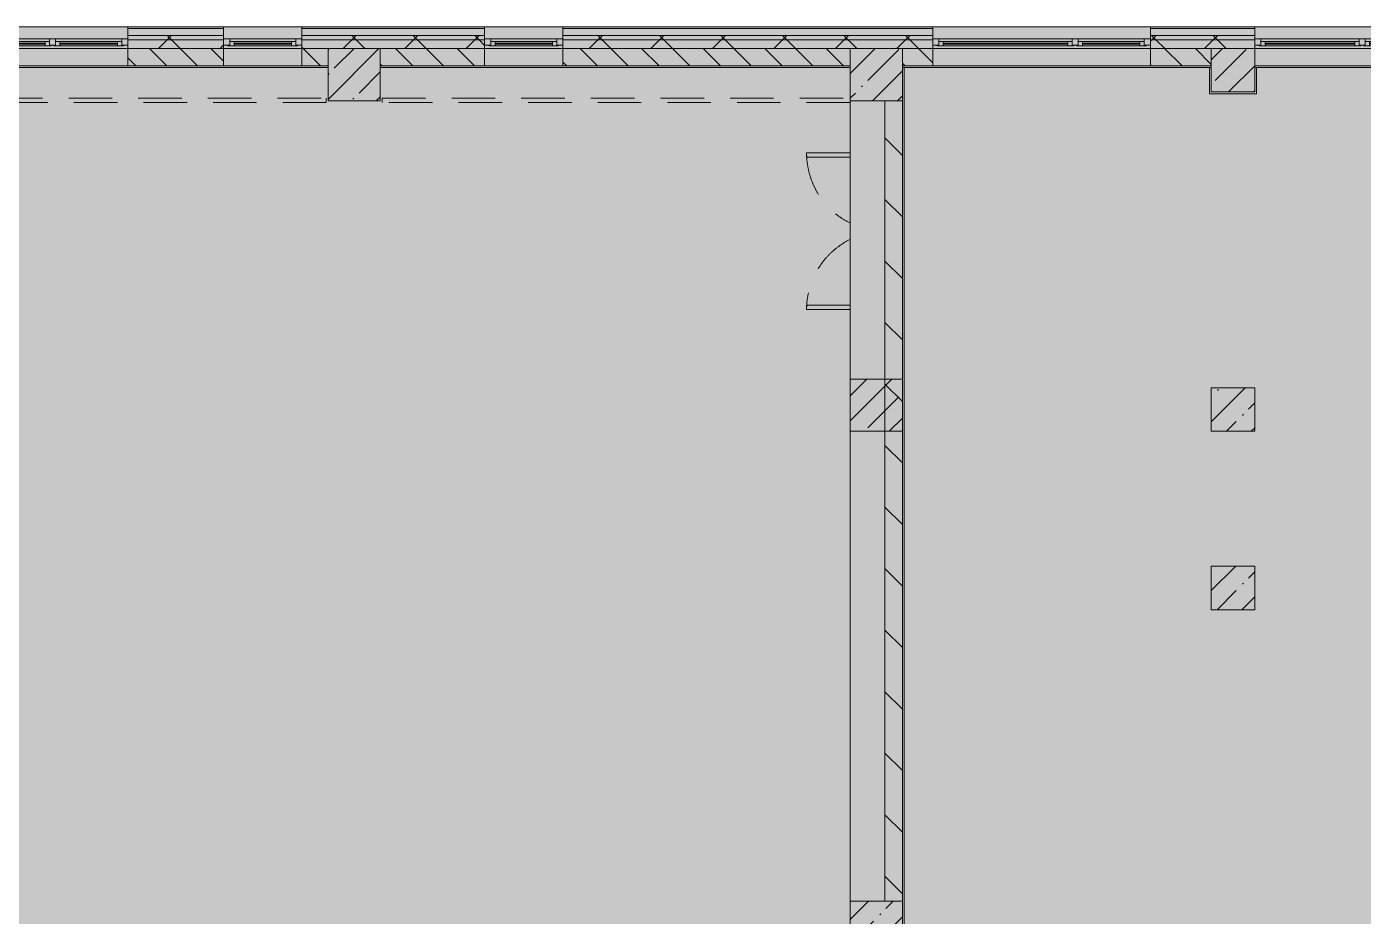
# Model space of a CAD drawing. Header units: millimetres. Extents: x 35524 to 235479, y -8553 to 29000.
# Drawn here: x 165167 to 180525, y 17127 to 27350 of the extents above; entities that cross this region are included whole.
import ezdxf

# ---------------------------------------------------------------- set-up
doc = ezdxf.new("R2010")
doc.units = ezdxf.units.MM
doc.linetypes.add('200_ШТРИХ__ш1_п0_6_', pattern=[800, 500, -300])
doc.layers.add('A-DETL-GENF-3', color=7, linetype='Continuous', lineweight=9, true_color=0xc0c0c0, transparency=0.4)
for name, color, linetype, lineweight in [('A-DETL-MBND-1', 7, '200_ШТРИХ__ш1_п0_6_', 9), ('A-WALL-6', 7, 'Continuous', 5), ('I-WALL-24', 7, 'Continuous', 5), ('S-COLS-1', 7, 'Continuous', 5)]:
    doc.layers.add(name, color=color, linetype=linetype, lineweight=lineweight)
for name, color, linetype, lineweight, true_color in [('A-FLOR-1', 7, 'Continuous', 5, 0xb7b7b7), ('A-GLAZ-3', 7, 'Continuous', 5, 0x737373), ('A-WALL-7', 7, 'Continuous', 5, 0x737373), ('A-WALL-8', 7, 'Continuous', 9, 0x737373), ('I-WALL-23', 7, 'Continuous', 5, 0x737373), ('S-COLS-2', 7, 'Continuous', 5, 0x737373)]:
    doc.layers.add(name, color=color, linetype=linetype, lineweight=lineweight, true_color=true_color)
pattern_1 = [(45, (108468.84, 0), (-285.1231, 285.1231), []), (45, (108753.96, 0), (-285.1231, 285.1231), [504.031, -100.806, 16.764, -84.042])]
pattern_2 = [(45, (108468.84, 0), (-353.5534, 353.5534), []), (135, (108468.84, 0), (-353.5534, -353.5534), [])]

# ---------------------------------------------------------------- blocks, each defined once
blk = doc.blocks.new('BSC_Колонна _Прямоугольная - 600х600-V121-3_4_2_птичка')
at = {"layer": 'S-COLS-1'}
h = blk.add_hatch(dxfattribs=at)
h.set_pattern_fill('FP_97', color=256, style=0, pattern_type=2)
h.set_pattern_definition([(45, (-66460, -17000), (-285.1231, 285.1231), []), (45, (-66174.88, -17000), (-285.1231, 285.1231), [504.031, -100.806, 16.764, -84.042])])
h.paths.add_polyline_path([(-300, -300), (300, -300), (300, 300), (-300, 300)])
at = {"layer": 'S-COLS-2'}
for p, q in [((300, 300), (-300, 300)), ((-300, 300), (-300, -300)), ((300, -300), (300, 300)), ((-300, -300), (300, -300))]:
    blk.add_line(p, q, dxfattribs=at)
blk = doc.blocks.new('BSC_Колонна _Прямоугольная - 500х500-V140-3_4_2_птичка')
at = {"layer": 'S-COLS-1'}
h = blk.add_hatch(dxfattribs=at)
h.set_pattern_fill('FP_118', color=256, style=0, pattern_type=2)
h.set_pattern_definition([(45, (-70560, -22950), (-285.1231, 285.1231), []), (45, (-70274.88, -22950), (-285.1231, 285.1231), [504.031, -100.806, 16.764, -84.042])])
h.paths.add_polyline_path([(-250, -250), (250, -250), (250, 250), (-250, 250)])
at = {"layer": 'S-COLS-2'}
for p, q in [((250, 250), (-250, 250)), ((-250, 250), (-250, -250)), ((250, -250), (250, 250)), ((-250, -250), (250, -250))]:
    blk.add_line(p, q, dxfattribs=at)
blk = doc.blocks.new('120_Окно_СКБ_2Ст - 120_Окно_СКБ_2Ст 3100х2500 _мал_створка слева_ 2-19089248-3_4_2_птичка')
at = {"layer": 'A-GLAZ-3'}
for p, q in [((-1550, -75), (-1550, -5)), ((-1550, -5), (-1480, -5)), ((1550, -5), (-1550, -5)), ((-1480, -75), (-1550, -75)), ((-1550, -75), (-1500, -75)), ((-1480, -75), (-1500, -75)), ((-1500, -75), (-1500, -85)), ((-1500, -85), (670, -85)), ((670, -85), (-1500, -85)), ((-1480, -5), (-1480, -75)), ((650, -35), (-1480, -35)), ((-1480, -35), (-1480, -75)), ((-1430, -85), (-1430, -35)), ((-1430, -55), (600, -55)), ((600, -65), (-1430, -65)), ((600, -85), (600, -35)), ((650, -75), (650, -5)), ((650, -5), (720, -5)), ((650, -75), (650, -35)), ((720, -75), (650, -75)), ((670, -75), (650, -75)), ((670, -75), (700, -75)), ((670, -85), (670, -75)), ((720, -75), (700, -75)), ((700, -75), (700, -85)), ((700, -85), (1500, -85)), ((1500, -85), (700, -85)), ((720, -5), (720, -75)), ((1480, -35), (720, -35)), ((720, -35), (720, -75)), ((770, -85), (770, -35)), ((770, -55), (1430, -55)), ((1430, -65), (770, -65)), ((1430, -85), (1430, -35)), ((1480, -75), (1480, -5)), ((1480, -5), (1550, -5)), ((1480, -75), (1480, -35)), ((1550, -75), (1480, -75)), ((1500, -75), (1480, -75)), ((1500, -75), (1550, -75)), ((1500, -85), (1500, -75)), ((1550, -5), (1550, -75))]:
    blk.add_line(p, q, dxfattribs=at)
blk = doc.blocks.new('110_Дверь_СКБ_2Ст - Д-10 1800x2100h_Актовый зал EI30-32403870-3_4_2_птичка')
at = {"layer": 'A-DETL-MBND-1'}
for points in [[(-888, 500), (-838, 500), (-838, 1000), (-888, 1000)], [(862, 500), (912, 500), (912, 1000), (862, 1000), (862, 564)]]:
    blk.add_hatch(color=256, dxfattribs=at).paths.add_polyline_path(points)
for p, q in [((-888, 1000), (-888, 500)), ((-838, 1000), (-888, 1000)), ((-838, 500), (-838, 1000)), ((912, 1000), (862, 1000)), ((862, 1000), (862, 500)), ((912, 500), (912, 1000))]:
    blk.add_line(p, q, dxfattribs=at)
for centre, start, end in [((-888, 100), 26.7445, 90), ((912, 100), 90, 153.2555)]:
    blk.add_arc(centre, 900, start, end, dxfattribs=at)
blk = doc.blocks.new('BSC_Колонна _Прямоугольная - 500х500-V206-3_4_2_птичка')
at = {"layer": 'S-COLS-1'}
h = blk.add_hatch(dxfattribs=at)
h.set_pattern_fill('FP_140', color=256, style=0, pattern_type=2)
h.set_pattern_definition([(45, (-70560, -20900), (-285.1231, 285.1231), []), (45, (-70274.88, -20900), (-285.1231, 285.1231), [504.031, -100.806, 16.764, -84.042])])
h.paths.add_polyline_path([(-250, -250), (250, -250), (250, 250), (-250, 250)])
at = {"layer": 'S-COLS-2'}
for p, q in [((250, 250), (-250, 250)), ((-250, 250), (-250, -250)), ((250, -250), (250, 250)), ((-250, -250), (250, -250))]:
    blk.add_line(p, q, dxfattribs=at)
blk = doc.blocks.new('120_Окно_СКБ_1Ст - 120_Окно_СКБ_1Ст 900х2500_h_-19906774-3_4_2_птичка')
at = {"layer": 'A-GLAZ-3'}
for p, q in [((-450, -75), (-450, -5)), ((-450, -5), (-380, -5)), ((450, -5), (-450, -5)), ((-380, -75), (-450, -75)), ((-450, -75), (-400, -75)), ((-380, -75), (-400, -75)), ((-400, -75), (-400, -85)), ((-400, -85), (400, -85)), ((400, -85), (-400, -85)), ((-380, -5), (-380, -75)), ((380, -35), (-380, -35)), ((-380, -35), (-380, -75)), ((-330, -85), (-330, -35)), ((-330, -55), (330, -55)), ((330, -65), (-330, -65)), ((330, -85), (330, -35)), ((380, -75), (380, -5)), ((380, -5), (450, -5)), ((380, -75), (380, -35)), ((450, -75), (380, -75)), ((400, -75), (380, -75)), ((400, -75), (450, -75)), ((400, -85), (400, -75)), ((450, -5), (450, -75))]:
    blk.add_line(p, q, dxfattribs=at)
blk = doc.blocks.new('120_Окно_СКБ_2Ст - 120_Окно_СКБ_2Ст 2500х2500 _мал створка справа_-23206729-3_4_2_птичка')
at = {"layer": 'A-GLAZ-3'}
for p, q in [((-1250, -75), (-1250, -5)), ((-1250, -5), (-1180, -5)), ((1250, -5), (-1250, -5)), ((-1180, -75), (-1250, -75)), ((-1250, -75), (-1200, -75)), ((-1180, -75), (-1200, -75)), ((-1200, -75), (-1200, -85)), ((-1200, -85), (370, -85)), ((370, -85), (-1200, -85)), ((-1180, -5), (-1180, -75)), ((350, -35), (-1180, -35)), ((-1180, -35), (-1180, -75)), ((-1130, -85), (-1130, -35)), ((-1130, -55), (300, -55)), ((300, -65), (-1130, -65)), ((300, -85), (300, -35)), ((350, -75), (350, -5)), ((350, -5), (420, -5)), ((350, -75), (350, -35)), ((420, -75), (350, -75)), ((370, -75), (350, -75)), ((370, -75), (400, -75)), ((370, -85), (370, -75)), ((420, -75), (400, -75)), ((400, -75), (400, -85)), ((400, -85), (1200, -85)), ((1200, -85), (400, -85)), ((420, -5), (420, -75)), ((1180, -35), (420, -35)), ((420, -35), (420, -75)), ((470, -85), (470, -35)), ((470, -55), (1130, -55)), ((1130, -65), (470, -65)), ((1130, -85), (1130, -35)), ((1180, -75), (1180, -5)), ((1180, -5), (1250, -5)), ((1180, -75), (1180, -35)), ((1250, -75), (1180, -75)), ((1200, -75), (1180, -75)), ((1200, -75), (1250, -75)), ((1200, -85), (1200, -75)), ((1250, -5), (1250, -75))]:
    blk.add_line(p, q, dxfattribs=at)
blk = doc.blocks.new('120_Окно_СКБ_2Ст - 120_Окно_СКБ_2Ст 2100х2400 _мал створка справа_-19092174-3_4_2_птичка')
at = {"layer": 'A-GLAZ-3'}
for p, q in [((-1050, -75), (-1050, -5)), ((-1050, -5), (-980, -5)), ((1050, -5), (-1050, -5)), ((-980, -75), (-1050, -75)), ((-1050, -75), (-1000, -75)), ((-980, -75), (-1000, -75)), ((-1000, -75), (-1000, -85)), ((-1000, -85), (170, -85)), ((170, -85), (-1000, -85)), ((-980, -5), (-980, -75)), ((150, -35), (-980, -35)), ((-980, -35), (-980, -75)), ((-930, -85), (-930, -35)), ((-930, -55), (100, -55)), ((100, -65), (-930, -65)), ((100, -85), (100, -35)), ((150, -75), (150, -5)), ((150, -5), (220, -5)), ((150, -75), (150, -35)), ((220, -75), (150, -75)), ((170, -75), (150, -75)), ((170, -75), (200, -75)), ((170, -85), (170, -75)), ((220, -75), (200, -75)), ((200, -75), (200, -85)), ((200, -85), (1000, -85)), ((1000, -85), (200, -85)), ((220, -5), (220, -75)), ((980, -35), (220, -35)), ((220, -35), (220, -75)), ((270, -85), (270, -35)), ((270, -55), (930, -55)), ((930, -65), (270, -65)), ((930, -85), (930, -35)), ((980, -75), (980, -5)), ((980, -5), (1050, -5)), ((980, -75), (980, -35)), ((1050, -75), (980, -75)), ((1000, -75), (980, -75)), ((1000, -75), (1050, -75)), ((1000, -85), (1000, -75)), ((1050, -5), (1050, -75))]:
    blk.add_line(p, q, dxfattribs=at)

msp = doc.modelspace()

# ---------------------------------------------------------------- hatches: boundary and pattern name
at = {"layer": 'A-DETL-GENF-3'}
msp.add_hatch(color=256, dxfattribs=at).paths.add_polyline_path([(179320.8, -251.7), (184318.8, -251.7), (184318.8, 3288.3), (193038.8, 3288.3), (193038.8, 27348.3), (150378.8, 27348.3), (150378.8, 23888.3), (146779, 23888.3), (146779, -251.7), (178388.6, -251.7)])
at = {"layer": 'A-WALL-6'}
h = msp.add_hatch(dxfattribs=at)
h.set_pattern_fill('FP_102', color=256, style=0, pattern_type=2)
h.set_pattern_definition(pattern_2)
h.paths.add_polyline_path([(192985.1, 27200), (193038.8, 27200), (193038.8, 27250), (188818.8, 27250), (188818.8, 27200), (192837.8, 27200)])
h.paths.add_polyline_path([(184914, 27200), (185718.8, 27200), (185718.8, 27250), (184818.8, 27250), (184818.8, 27200)])
h.paths.add_polyline_path([(175578.8, 27200), (175578.8, 27250), (171328.8, 27250), (171328.8, 27200), (175125.9, 27200)])
h.paths.add_polyline_path([(178078.8, 27200), (179278.8, 27200), (179278.8, 27250), (178078.8, 27250)])
h.paths.add_polyline_path([(181378.8, 27200), (182718.8, 27200), (182718.8, 27250), (181378.8, 27250)])
h.paths.add_polyline_path([(169998.8, 27200), (170428.8, 27200), (170428.8, 27250), (168328.8, 27250), (168328.8, 27200), (169066.5, 27200)])
h.paths.add_polyline_path([(167202.1, 27200), (167428.8, 27200), (167428.8, 27250), (166328.8, 27250), (166328.8, 27200)])
h.paths.add_polyline_path([(162541.1, 27200), (163228.8, 27200), (163228.8, 27250), (161728.8, 27250), (161728.8, 27200)])
h.paths.add_polyline_path([(158812.3, 27200), (159228.8, 27200), (159228.8, 27250), (158129.1, 27250), (158129.1, 27200)])
h.paths.add_polyline_path([(156947.9, 27200), (157229.1, 27200), (157229.1, 27250), (156128.8, 27250), (156128.8, 27200)])
h.paths.add_polyline_path([(150528.8, 27200), (153028.8, 27200), (153028.8, 27250), (150528.8, 27250)])
h = msp.add_hatch(dxfattribs=at)
h.set_pattern_fill('FP_102', color=256, style=0, pattern_type=2)
h.set_pattern_definition(pattern_2)
h.paths.add_polyline_path([(192948.8, 27100), (193038.8, 27100), (193038.8, 27200), (188818.8, 27200), (188818.8, 27100), (192837.8, 27100)])
h.paths.add_polyline_path([(178388.6, 27100), (179278.8, 27100), (179278.8, 27200), (178078.8, 27200), (178078.8, 27100)])
h.paths.add_polyline_path([(181378.8, 27100), (182718.8, 27100), (182718.8, 27200), (181378.8, 27200)])
h.paths.add_polyline_path([(175578.8, 27100), (175578.8, 27200), (171328.8, 27200), (171328.8, 27100), (175125.9, 27100)])
h.paths.add_polyline_path([(184818.8, 27100), (185718.8, 27100), (185718.8, 27200), (184818.8, 27200)])
h.paths.add_polyline_path([(166328.8, 27100), (167428.8, 27100), (167428.8, 27200), (166328.8, 27200)])
h.paths.add_polyline_path([(162541.1, 27100), (163228.8, 27100), (163228.8, 27200), (161728.8, 27200), (161728.8, 27100)])
h.paths.add_polyline_path([(168328.8, 27100), (170428.8, 27100), (170428.8, 27200), (168328.8, 27200)])
h.paths.add_polyline_path([(158812.3, 27100), (159228.8, 27100), (159228.8, 27200), (158129.1, 27200), (158129.1, 27100)])
h.paths.add_polyline_path([(150628.8, 27100), (153028.8, 27100), (153028.8, 27200), (150628.8, 27200)])
h.paths.add_polyline_path([(156947.9, 27100), (157229.1, 27100), (157229.1, 27200), (156128.8, 27200), (156128.8, 27100)])
h = msp.add_hatch(dxfattribs=at)
h.set_pattern_fill('FP_100', color=256, style=0, pattern_type=2)
h.set_pattern_definition([(135, (108468.84, 0), (-176.7767, -176.7767), [])])
h.paths.add_polyline_path([(189618.8, 26900), (192668.8, 26900), (192668.8, 27100), (189618.8, 27100), (189618.8, 27070.9)])
h.paths.add_polyline_path([(189118.8, 26900), (189118.8, 27100), (188818.8, 27100), (188818.8, 26900), (189108.9, 26900)])
h.paths.add_polyline_path([(182508.8, 26900), (182718.8, 26900), (182718.8, 27100), (182508.8, 27100)])
h.paths.add_polyline_path([(178078.8, 26900), (178778.8, 26900), (178778.8, 27100), (178078.8, 27100)])
h.paths.add_polyline_path([(184818.8, 26900), (185218.8, 26900), (185218.8, 27100), (184818.8, 27100)])
h.paths.add_polyline_path([(182008.8, 26900), (182008.8, 27100), (181378.8, 27100), (181378.8, 26900)])
h.paths.add_polyline_path([(175228.8, 26900), (175578.8, 26900), (175578.8, 27100), (175228.8, 27100)])
h.paths.add_polyline_path([(174628.8, 26900), (174628.8, 27100), (171328.8, 27100), (171328.8, 26900), (172795.4, 26900)])
h.paths.add_polyline_path([(169998.8, 26900), (170428.8, 26900), (170428.8, 27100), (169228.8, 27100), (169228.8, 26900)])
h.paths.add_polyline_path([(168328.8, 26900), (168628.8, 26900), (168628.8, 27100), (168328.8, 27100)])
h.paths.add_polyline_path([(167202.1, 26900), (167428.8, 26900), (167428.8, 27100), (166328.8, 27100), (166328.8, 26900)])
h.paths.add_polyline_path([(162628.8, 26900), (162628.8, 27100), (161728.8, 27100), (161728.8, 26900), (162541.1, 26900)])
h.paths.add_polyline_path([(151354.7, 26900), (153028.8, 26900), (153028.8, 27100), (151228.8, 27100), (151228.8, 26900)])
h.paths.add_polyline_path([(158812.3, 26900), (159228.8, 26900), (159228.8, 27100), (158129.1, 27100), (158129.1, 26900)])
h.paths.add_polyline_path([(156628.8, 26900), (156628.8, 27100), (156128.8, 27100), (156128.8, 26900)])
at = {"layer": 'I-WALL-24'}
h = msp.add_hatch(dxfattribs=at)
h.set_pattern_fill('FP_101', color=256, style=0, pattern_type=2)
h.set_pattern_definition([(135, (108468.84, 0), (-353.5534, -353.5534), [])])
h.paths.add_polyline_path([(175028.8, 12320), (175228.8, 12320), (175228.8, 16700), (175028.8, 16700), (175028.8, 13534.8)])
h.paths.add_polyline_path([(175228.8, 17300), (175228.8, 26500), (175028.8, 26500), (175028.8, 17300)])
at = {"layer": 'S-COLS-1'}
h = msp.add_hatch(dxfattribs=at)
h.set_pattern_fill('FP_98', color=256, style=0, pattern_type=2)
h.set_pattern_definition(pattern_1)
h.paths.add_polyline_path([(169066.5, 26500), (169228.8, 26500), (169228.8, 27100), (168628.8, 27100), (168628.8, 26500)])
h = msp.add_hatch(dxfattribs=at)
h.set_pattern_fill('FP_98', color=256, style=0, pattern_type=2)
h.set_pattern_definition(pattern_1)
h.paths.add_polyline_path([(175228.8, 26500), (175228.8, 27100), (174628.8, 27100), (174628.8, 26500), (175028.8, 26500)])
h = msp.add_hatch(dxfattribs=at)
h.set_pattern_fill('FP_98', color=256, style=0, pattern_type=2)
h.set_pattern_definition(pattern_1)
h.paths.add_polyline_path([(178778.8, 26600), (179278.8, 26600), (179278.8, 27100), (178778.8, 27100), (178778.8, 26839.2)])
h = msp.add_hatch(dxfattribs=at)
h.set_pattern_fill('FP_98', color=256, style=0, pattern_type=2)
h.set_pattern_definition(pattern_1)
h.paths.add_polyline_path([(175228.8, 22700), (175228.8, 23300), (174628.8, 23300), (174628.8, 22700)])

# ---------------------------------------------------------------- linework, layer by layer
at = {"layer": 'A-DETL-MBND-1'}
for p, q in [((163248.8, 26529), (168608.8, 26529)), ((168608.8, 26479), (163248.8, 26479)), ((168608.8, 26479), (168608.8, 26529)), ((169249.8, 26529), (169249.8, 26479)), ((169249.8, 26529), (174628.8, 26529)), ((174628.8, 26479), (169249.8, 26479))]:
    msp.add_line(p, q, dxfattribs=at)
at = {"layer": 'A-FLOR-1'}
for p, q in [((175248.8, 26880), (175248.8, 13620)), ((178758.8, 26580), (178758.8, 26880)), ((179298.8, 26880), (179298.8, 26580)), ((179298.8, 26580), (178758.8, 26580)), ((174628.8, 26500), (174628.8, 23300)), ((174628.8, 22700), (174628.8, 17300))]:
    msp.add_line(p, q, dxfattribs=at)
at = {"layer": 'A-WALL-6'}
msp.add_line((184818.8, 27350), (150378.8, 27350), dxfattribs=at)
at = {"layer": 'A-WALL-7'}
for p, q in [((166328.8, 27348.3), (166328.8, 26900)), ((167428.8, 26900), (167428.8, 27348.3)), ((168328.8, 27348.3), (168328.8, 26900)), ((170428.8, 26900), (170428.8, 27348.3)), ((171328.8, 27348.3), (171328.8, 26900)), ((175578.8, 26900), (175578.8, 27348.3)), ((178078.8, 27348.3), (178078.8, 26900)), ((179278.8, 27100), (179278.8, 27348.3)), ((189118.8, 27100), (161728.8, 27100)), ((168628.8, 26900), (168628.8, 27100)), ((169228.8, 27100), (169228.8, 26900)), ((174628.8, 26900), (174628.8, 27100)), ((175228.8, 27100), (175228.8, 26900)), ((178778.8, 26900), (178778.8, 27100)), ((166328.8, 26900), (167428.8, 26900)), ((168328.8, 26900), (168628.8, 26900)), ((169228.8, 26900), (170428.8, 26900)), ((171328.8, 26900), (174628.8, 26900)), ((175228.8, 26900), (175578.8, 26900)), ((178078.8, 26900), (178778.8, 26900))]:
    msp.add_line(p, q, dxfattribs=at)
at = {"layer": 'A-WALL-8'}
for p, q in [((167428.8, 27330), (166328.8, 27330)), ((167428.8, 27250), (166328.8, 27250)), ((167428.8, 27200), (166328.8, 27200)), ((170428.8, 27330), (168328.8, 27330)), ((170428.8, 27250), (168328.8, 27250)), ((170428.8, 27200), (168328.8, 27200)), ((175578.8, 27330), (171328.8, 27330)), ((175578.8, 27250), (171328.8, 27250)), ((175578.8, 27200), (171328.8, 27200)), ((179278.8, 27330), (178078.8, 27330)), ((179278.8, 27250), (178078.8, 27250)), ((179278.8, 27200), (178078.8, 27200))]:
    msp.add_line(p, q, dxfattribs=at)
at = {"layer": 'I-WALL-23'}
for p, q in [((163228.8, 27100), (166328.8, 27100)), ((167428.8, 27100), (168328.8, 27100)), ((170428.8, 27100), (171328.8, 27100)), ((175578.8, 27100), (178078.8, 27100)), ((179278.8, 27100), (181378.8, 27100)), ((166328.8, 26900), (163228.8, 26900)), ((168628.8, 26880), (163228.8, 26880)), ((168328.8, 26900), (167428.8, 26900)), ((174628.8, 26880), (169228.8, 26880)), ((171328.8, 26900), (170428.8, 26900)), ((178778.8, 26880), (175228.8, 26880)), ((178078.8, 26900), (175578.8, 26900)), ((181378.8, 26900), (179278.8, 26900)), ((182008.8, 26880), (179278.8, 26880)), ((175028.8, 26500), (175028.8, 17300)), ((175228.8, 26500), (175028.8, 26500)), ((175228.8, 17300), (175228.8, 26500))]:
    msp.add_line(p, q, dxfattribs=at)
at = {"layer": 'S-COLS-2'}
for p, q in [((169228.8, 27100), (168628.8, 27100)), ((168628.8, 27100), (168628.8, 26900)), ((169228.8, 26900), (169228.8, 27100)), ((175228.8, 27100), (174628.8, 27100)), ((174628.8, 27100), (174628.8, 26900)), ((175228.8, 26900), (175228.8, 27100)), ((179278.8, 27100), (178778.8, 27100)), ((178778.8, 27100), (178778.8, 26900)), ((179278.8, 26600), (179278.8, 27100)), ((168628.8, 26900), (168628.8, 26500)), ((169228.8, 26500), (169228.8, 26900)), ((174628.8, 26900), (174628.8, 26500)), ((175228.8, 26500), (175228.8, 26900)), ((178778.8, 26900), (178778.8, 26600)), ((178778.8, 26600), (179278.8, 26600)), ((168628.8, 26500), (169228.8, 26500)), ((174628.8, 26500), (175028.8, 26500)), ((175028.8, 26500), (175228.8, 26500)), ((175228.8, 23300), (174628.8, 23300)), ((174628.8, 23300), (174628.8, 22700)), ((175228.8, 22700), (175228.8, 23300)), ((174628.8, 22700), (175228.8, 22700))]:
    msp.add_line(p, q, dxfattribs=at)

# ---------------------------------------------------------------- block references
at = {"layer": 'A-DETL-MBND-1', "rotation": 89.9999999999999}
msp.add_blockref('110_Дверь_СКБ_2Ст - Д-10 1800x2100h_Актовый зал EI30-32403870-3_4_2_птичка', (175128.8, 24987.5), dxfattribs=at)
at = {"layer": 'A-GLAZ-3'}
for name, p in [('120_Окно_СКБ_2Ст - 120_Окно_СКБ_2Ст 3100х2500 _мал_створка слева_ 2-19089248-3_4_2_птичка', (164778.8, 27215)), ('120_Окно_СКБ_1Ст - 120_Окно_СКБ_1Ст 900х2500_h_-19906774-3_4_2_птичка', (167878.8, 27215)), ('120_Окно_СКБ_1Ст - 120_Окно_СКБ_1Ст 900х2500_h_-19906774-3_4_2_птичка', (170878.8, 27215)), ('120_Окно_СКБ_2Ст - 120_Окно_СКБ_2Ст 2500х2500 _мал створка справа_-23206729-3_4_2_птичка', (176828.8, 27215)), ('120_Окно_СКБ_2Ст - 120_Окно_СКБ_2Ст 2100х2400 _мал створка справа_-19092174-3_4_2_птичка', (180328.8, 27215))]:
    msp.add_blockref(name, p, dxfattribs=at)
at = {"layer": 'S-COLS-2'}
for name, p in [('BSC_Колонна _Прямоугольная - 500х500-V140-3_4_2_птичка', (179028.8, 22950)), ('BSC_Колонна _Прямоугольная - 500х500-V206-3_4_2_птичка', (179028.8, 20900)), ('BSC_Колонна _Прямоугольная - 600х600-V121-3_4_2_птичка', (174928.8, 17000))]:
    msp.add_blockref(name, p, dxfattribs=at)

doc.saveas('drawing.dxf')
